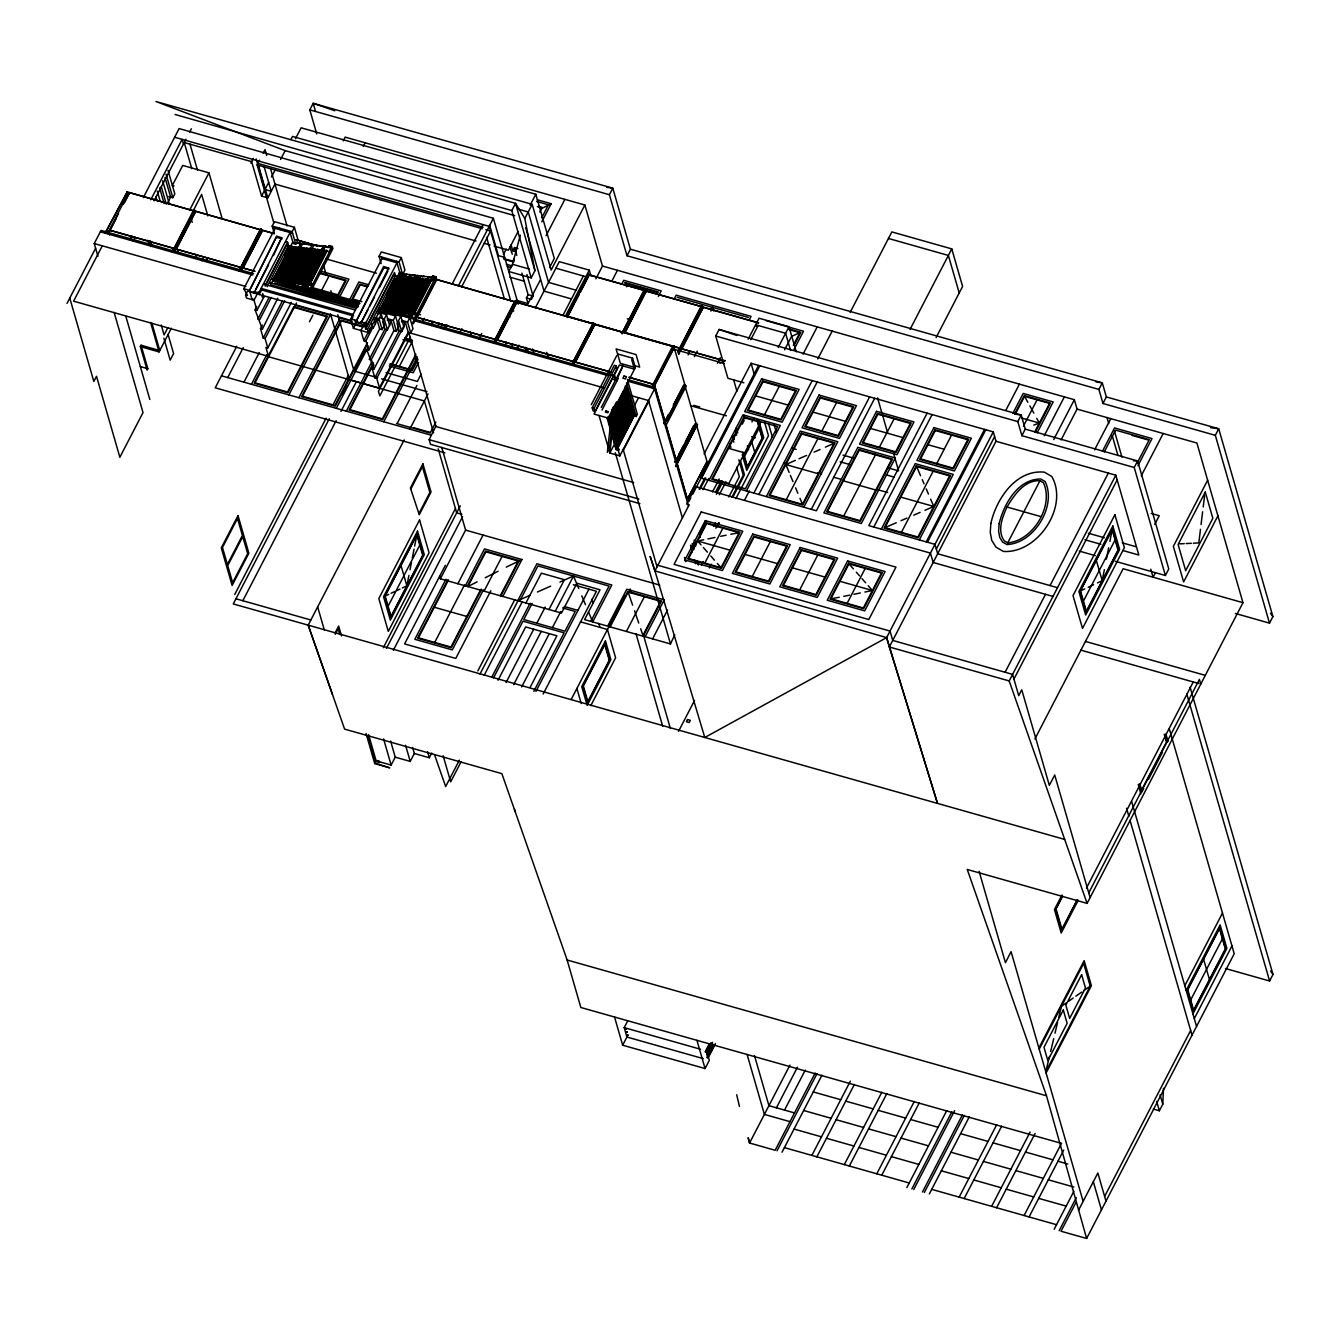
<?xml version="1.0" encoding="UTF-8"?>
<svg xmlns="http://www.w3.org/2000/svg" width="1340" height="1340" viewBox="0 0 1340 1340"><rect width="100%" height="100%" fill="white"/><g stroke="black" fill="none" stroke-linecap="round" stroke-linejoin="round"><path stroke-width="1.5" d="M1153.338 1109.068L1159.385 1110.776L1162.785 1104.227L1163.472 1088.298M614.792 378.366L614.625 379.84L615.764 377.646L614.792 378.366L617.288 379.069L617.12 380.543M607.355 452.334L611.325 417.075M609.197 450.96L613.636 411.564M614.993 407.41L609.851 453.054L619.834 455.885L655.327 387.428L627.355 379.505M1200.473 529.35L1198.798 542.934L1193.303 543.202M1201.059 524.56L1202.633 511.796M1203.22 507.006L1204.593 495.817M402.435 587.925L406.874 585.831L408.901 575.43M410.023 569.751L411.481 562.247M412.284 558.144L414.06 549.132M414.663 546.083L416.841 534.911L422.72 555.263L391.012 616.4L385.149 596.066L416.841 534.911M1097.51 582.9L1102.2 580.689L1104.361 569.684M1106.421 559.132L1108.649 547.792M1109.889 541.427L1112.183 529.769L1118.046 550.104L1086.355 611.258L1080.476 590.906L1112.183 529.769M1049.455 1056.406L1045.77 1071.849L1090.207 986.123L1083.658 963.443L1039.22 1049.153M1050.66 1051.414L1053.709 1038.651M1055.015 1033.157L1057.578 1022.42M1058.784 1017.378L1061.431 1006.29L1066.305 1002.889M406.573 274.097L387.227 310.696L406.053 274.382L407.075 274.315M409.404 274.432L410.258 275.035L408.868 274.717M411.782 274.717L413.172 275.035M414.613 275.035L415.919 275.688L396.757 311.751L415.919 275.688M417.812 277.832L400.074 312.036L398.684 311.734L417.444 275.37M420.274 275.705L421.128 276.308M423.021 276.375L424.043 276.291M429.118 279.139L411.531 313.074L410.141 312.773L428.75 276.693M429.202 276.743L410.141 312.773M429.688 276.961L428.666 277.028M431.581 277.028L432.971 277.347M514.761 215.673L285.135 150.633L155.993 101.522L515.531 203.345L524.828 218.521L534.945 270.647L531.209 277.866L508.731 271.501L512.483 264.281L520.322 235.237M1007.01 507.022C1002.387 517.156 996.96 530.657 1004.263 540.807L1007.747 542.851C1032.872 540.857 1054.228 505.783 1043.458 482.769L1039.957 480.725C1024.48 479.837 1014.028 495.18 1007.01 507.022L1040.711 516.553M97.921 256.258L94.252 243.545L101.053 230.43L253.511 273.611M67 303.443L95.609 248.235M104.922 233.344L127.417 191.654L105.207 233.294M207.868 215.958L201.636 194.384L173.982 248.486L109.294 230.162L128.791 192.34L193.513 210.816L128.824 192.491M108.105 233.629L118.523 213.529M123.263 204.383L129.226 193.379L124.486 202.508M102.292 245.823L73.599 301.165L268.804 356.457M108.389 233.596L115.96 218.973M175.054 114.47L511.78 210.564L531.209 277.866M143.296 197.667L179.125 128.556L493.371 218.286L518.262 304.197M129.762 239.424L131.672 235.756M129.93 240.011L131.839 236.343M150.784 199.777L182.106 139.377L183.463 144.067M133.196 241.033L135.089 237.364M154.05 200.816L185.942 139.276M189.677 132.057L191.386 128.791M172.307 185.556L182.743 165.423L208.956 172.843L222.038 218.185M168.086 201.971L170.632 197.064L164.988 177.5M168.756 196.528L172.827 197.684L174.803 193.864L168.036 170.381M150.717 246.527L151.571 244.885L150.432 240.915M189.694 210.011L208.956 172.843M172.039 251.384L173.915 247.766M172.324 251.887L194.518 209.945L195.138 212.105L174.284 252.322M172.726 251.987L194.518 209.945M173.898 252.205L175.791 248.553M187.165 226.611L193.798 213.814M260.178 229.559L240.697 267.38L176.311 249.156L195.808 211.318L260.228 229.709L195.808 211.318M141.052 345.234L147.836 368.718L147.132 370.091L140.348 346.608L141.052 345.234L159.778 350.544L151.822 322.957M250.865 163.162L253.344 158.371M202.038 260.747L203.898 257.18M167.835 327.714L164.083 334.933L161.219 324.967M140.348 346.608L159.075 351.918L171.336 328.25M206.008 261.367L207.935 257.649M273.879 223.026L257.113 164.937L259.591 160.147M263.159 153.246L265.035 149.645L266.694 155.39M476.035 241.016L274.968 184.083L267.833 197.851L261.585 196.076L268.72 182.307M271.467 177.031L275.119 169.996M280.579 159.443L285.135 150.633M290.914 139.494L292.505 136.445L532.181 204.333L551.159 270.06L584.86 205.02L345.184 137.132L343.258 140.851M316.759 133.966L309.808 109.863L313.192 103.314L612.799 188.169L630.42 249.207L627.019 255.756L1098.9 389.421L1102.971 403.507L1215.313 435.316L1269.499 623.134L1235.396 613.469M295.453 138.724L301.115 127.802L535.799 194.267L554.308 258.436L549.601 267.531M239.056 270.781L261.233 228.855L261.853 230.999L241.016 271.216M239.441 270.898L261.233 228.855M240.614 271.099L247.247 258.302M259.575 234.55L261.467 230.899L260.848 228.738M274.197 233.076L272.171 226.041L274.432 221.669L294.415 227.331L298.016 239.843L295.755 244.215L293.259 243.512L290.093 232.557L258.804 292.924L259.257 294.498L261.602 289.959L261.149 288.385L353.073 314.431M247.548 291.232L245.622 294.951L247.498 295.487L243.813 288.686L275.119 228.303M281.702 237.683L254.148 292.69L249.156 291.283L276.71 236.276L281.702 237.683L273.394 255.572M249.156 291.283L276.71 236.276M256.074 288.971L268.586 264.851M258.268 292.019L254.014 300.194L246.527 298.083L245.622 294.951M295.755 244.215L292.137 231.703L294.415 227.331M265.253 285.353L287.614 242.239L285.738 241.703M265.22 286.157L286.643 244.835L288.502 245.371L267.096 286.693M262.339 325.067L260.496 328.618L262.372 329.154L255.086 309.841L256.778 306.575M236.761 346.306L215.238 387.813L444.863 452.853M284.8 255.169L289.557 246.007M290.043 246.225L273.377 279.273L272.439 279.005M255.086 309.841L256.962 310.378L263.745 297.279L262.657 293.527M292.807 241.937L270.563 284.867L356.256 308.418M293.309 246.594L276.208 279.591L274.817 279.29L291.936 246.275M292.371 246.342L274.817 279.29M292.874 246.543L276.208 279.591M296.14 246.928L279.038 279.926L277.648 279.625L294.767 246.61M277.648 279.625L295.202 246.66M227.716 377.562L243.244 347.613M257.799 319.238L269.022 297.581M277.464 281.601L279.356 277.933M278.586 279.892L295.688 246.878M259.659 319.757L271.233 297.463M299.925 243.327L300.863 243.595L281.869 280.261L280.479 279.943L297.581 246.945M297.078 248.821L280.479 279.943M301.802 247.599L284.7 280.579L283.309 280.278L302.756 243.662M300.863 247.331L283.309 280.278M301.349 247.548L284.7 280.579M304.632 247.917L287.514 280.914L286.14 280.613L303.242 247.599M303.694 247.649L286.14 280.613M304.18 247.867L287.514 280.914M262.372 329.154L277.799 298.167M306.073 247.934L288.954 280.948L306.525 247.984M307.011 248.202L289.892 281.199L307.446 248.252M312.187 244.918L310.796 244.6L312.187 244.918L293.175 281.584L291.785 281.266L308.904 248.269M291.785 281.266L309.339 248.319M379.27 388.131L268.637 356.792L265.923 347.412L267.799 347.931L265.085 338.551L263.209 338.015L282.355 301.098M292.723 281.534L309.841 248.536M363.274 146.429L365.15 142.794M265.085 338.551L284.649 300.813M313.108 248.922L296.006 281.903L294.616 281.601L314.079 244.986M312.17 248.654L294.616 281.601M312.656 248.855L296.006 281.903M243.947 382.168L259.29 352.537M293.845 285.872L295.772 282.171M315.939 249.24L298.837 282.238L297.447 281.936L314.548 248.922M314.046 250.815L297.447 281.936M315.486 249.19L298.837 282.238M318.786 249.575L301.684 282.572L300.294 282.271L317.396 249.257M300.294 282.271L317.848 249.307M301.232 282.539L318.334 249.525M267.799 347.931L291.383 302.438M322.555 245.974L323.493 246.242L304.481 282.908L303.108 282.589L320.21 249.592M320.662 249.642L303.108 282.589M251.434 384.279L266.811 354.631M304.029 282.857L323.493 246.242M359.154 302.103L303.209 286.257L302.505 287.631L358.45 303.477M324.414 250.228L307.312 283.226L305.922 282.924L324.933 246.259L326.324 246.577L324.933 246.259M325.385 246.309L305.922 282.924M296.542 302.957L255.052 382.805L287.514 392L326.575 316.659L294.113 307.463M323.978 250.178L307.312 283.226M327.245 250.563L310.143 283.561L308.753 283.259L325.871 250.245M326.307 250.295L307.714 286.375L274.399 276.928M306.81 288.083L326.324 250.496L307.681 286.207L274.348 276.777M326.809 250.513L310.143 283.561M328.049 247.783L328.903 246.158L331.399 246.862L329.389 251.552L288.401 246.761M309.373 283.142L312.253 283.963L311.584 285.269L273.142 280.78M310.344 288.854L332.303 246.476L328.87 245.505L329.489 247.649M311.918 289.172L332.923 248.62L332.303 246.476M321.667 290.227L329.02 276.023M309.44 321.751L312.84 315.202M337.563 296.844L346.156 280.244L320.377 272.958M288.887 394.898L330.193 315.185L294.716 305.135M339.439 297.346L348.886 279.139L321.282 271.333M298.87 397.729L340.192 318.016L352.018 321.349M349.439 300.177L358.869 281.97L368.718 284.767M351.298 300.729L359.891 284.147L367.813 286.392M381.163 263.611L379.069 256.309L381.331 251.937L401.297 257.598L404.915 270.127L402.653 274.482L398.65 273.36L435.148 277.631L432.653 276.928L433.138 275.973M396.54 261.267L399.705 272.221L368.399 332.605L353.425 328.35L350.712 318.97L382.017 258.587L381.565 257.012M352.738 317.496L351.164 320.528L249.893 291.852L252.154 299.674M367.78 309.976L361.046 322.974L356.038 321.55L383.609 266.543L388.6 267.966L388.935 269.139L383.944 267.732L383.609 266.543M356.038 321.55L383.944 267.732M353.425 328.35L357.278 320.897M361.046 322.974L388.6 267.966M369.689 306.257L374.513 296.978M379.321 287.698L387.98 270.998M365.15 322.287L360.912 330.478L363.844 340.645L365.72 341.181L372.503 328.082M366.641 322.103L364.731 325.804L366.591 326.34L365.686 323.208L396.992 262.824L382.017 258.587M402.653 274.482L399.035 261.97L401.297 257.598M366.591 326.34L394.496 272.506L395.401 275.638L367.495 329.472L368.399 332.605M367.495 329.472L365.619 328.937L393.524 275.102L395.401 275.638M391.883 284.348L393.776 280.697M386.657 295.353L395.166 278.921M379.555 310.193L396.607 277.313M363.844 340.645L370.644 327.546L373.14 328.267L375.401 323.895L373.927 318.803M400.911 275.889L382.955 310.512L381.498 310.177L399.437 275.554M379.438 320.243L376.942 319.523L375.401 323.895M234.718 594.474L326.123 418.147M332.856 405.149L348.249 375.451M381.498 310.177L399.889 275.604M382.503 310.461L400.459 275.839M376.942 319.523L379.656 328.92L382.151 329.623L378.986 318.669L381.247 314.297L377.26 313.175M367.495 342.655L334.95 405.434L302.488 396.238L341.549 320.897L363.19 327.027M385.334 308.25L392.687 294.063L387.277 292.522M402.268 275.873L384.362 310.445L385.753 310.746L404.596 274.365L403.658 274.114M367.378 344.279L335.302 406.154L301.584 396.607L341.214 320.176L363.023 326.357M385.753 308.669L401.782 277.748M329.288 418.733L233.277 603.938L1064.697 839.426M341.8 394.613L346.608 385.317M354.966 369.203L365.317 349.221M403.206 276.141L385.753 310.746M336.323 408.332L368.634 346.022M386.875 310.779L396.322 292.572L388.433 290.345M406.037 276.459L388.165 310.964L406.489 276.509M382.754 321.717L384.932 329.221L387.428 329.925L384.262 318.97L386.523 314.615L378.533 312.337M373.994 364.916L372.151 368.483L374.028 369.003L366.741 349.69L368.601 350.226L379.656 328.92M390.091 310.964L407.93 276.526M408.382 276.576L390.543 310.997L415.099 317.949L415.551 319.506L615.361 376.104M408.868 276.794L391.029 311.232L409.32 276.844M382.151 329.623L384.413 325.252L381.247 314.297M242.825 600.722L336.156 420.676M340.963 411.397L356.356 381.699M412.151 277.179L394.345 311.517L392.955 311.215L410.76 276.861M410.274 278.72L392.955 311.215M411.698 277.112L394.345 311.517M369.438 359.087L384.932 329.221M397.209 311.784L395.819 311.483L413.591 277.179M371.314 359.623L386.791 329.757M387.21 320.059L391.23 321.198L387.428 329.925M414.043 277.229L395.819 311.483M346.306 411.162L372.252 361.097M391.23 321.198L393.943 330.595L396.439 331.298L393.273 320.344L395.534 315.972L377.595 310.897M396.875 313.61L406.305 295.403L420.793 299.507M417.795 275.755L398.684 311.734M417.36 277.765L400.074 312.036M373.559 362.738L349.02 410.057L382.738 419.588L415.752 355.904M398.734 314.163L407.327 297.581L419.219 300.947M373.173 364.832L349.941 409.688L382.386 418.867L415.869 354.296M401.229 310.713L407.661 298.301M420.643 278.151L402.938 312.304L401.548 312.002L419.253 277.832M402 311.6L406.673 302.572M419.705 277.882L401.548 312.002M402.486 312.253L420.191 278.1M380.828 310.612L400.811 316.274L398.55 320.645L401.715 331.6L399.22 330.896L397.042 323.375M374.028 369.003L393.943 330.595M422.536 280.278L405.802 312.555L404.412 312.253L422.083 278.167M422.536 278.217L404.412 312.253M423.021 278.435L405.802 312.555M396.439 331.298L398.7 326.927L395.534 315.972M426.288 278.804L408.666 312.823L407.276 312.522L423.976 280.278M407.276 312.522L425.366 278.536M408.214 312.773L425.852 278.753M401.498 321.734L405.517 322.873L408.231 332.253L379.438 387.796L376.741 378.399L374.865 377.863L399.22 330.896M407.645 317.295L410.459 311.868L420.442 314.699M376.741 378.399L405.517 322.873M411.078 313.041L428.683 279.089M401.715 331.6L403.977 327.228L400.811 316.274M409.588 317.68L411.481 314.029M409.822 317.647L412.988 328.602L410.727 332.973L407.561 322.019L409.822 317.647L379.923 309.172M431.949 279.457L414.395 313.342L413.005 313.024L430.576 279.139M411.263 317.479L432.837 275.889L435.952 276.777L436.572 278.921L413.29 323.878L412.837 322.32L415.099 317.949M413.943 313.292L431.514 279.407M379.153 310.512L415.869 314.8L416.556 313.51L379.656 309.188M397.159 276.392L433.574 280.646L435.634 276.677M414.395 318.367L435.952 276.777M514.527 301.601L495.046 339.422L417.243 317.396L436.723 279.558L514.577 301.751L436.723 279.558M410.208 337.328L379.857 395.87L378.382 391.414L408.851 332.638L435.935 426.539L633.686 482.551M399.387 366.339L411.849 342.32L402.938 339.791M422.385 321.985L424.294 318.3M430.944 324.916L432.87 321.198M452.133 284.047L482.953 224.584M431.48 325.553L433.39 321.868M383.759 421.765L417.393 356.875M417.628 358.785L411.882 369.873L390.476 363.81M417.879 359.673L412.218 370.594L389.756 364.229M418.549 362.554L413.206 372.755L389.27 365.971M437.192 326.692L439.118 322.974M458.381 285.805L493.371 218.286M440.475 327.663L442.401 323.945M461.663 286.793L490.557 231.049L485.867 229.726M443.356 328.87L445.248 325.218M421.145 374.095L417.343 381.448L386.071 372.587M444.947 328.166L446.856 324.498M445.215 329.439L447.125 325.754M397.377 423.122L416.908 385.451M511.78 210.564L515.531 203.345L534.945 270.647M1060.124 1143.003L580.84 1007.496L567.138 960.01L501.88 773.666L344.598 729.111L308.183 625.16L404.194 439.922M409.973 428.8L428.013 393.977M460.005 332.27L461.881 328.635M503.438 254.399L506.219 249.039M530.138 205.188L535.799 194.267M517.96 231.77L508.413 250.195L494.125 246.141M524.828 218.521L532.181 204.333M503.572 258.536L513.521 261.367L513.706 258.536M539.802 212.038L542.231 207.348L538.362 206.26M435.835 422.117L430.173 433.038L396.472 423.49M478.916 338.986L481.78 333.459M541.712 217.834L548.462 204.802L536.569 201.436M639.9 503.656L430.508 444.344L429.152 439.654L436.003 425.936M541.762 221.904L551.192 203.697L537.39 199.794M335.05 633.016L338.668 626.048L341.516 635.931M335.302 634.356L338.149 628.845L339.791 634.524M410.777 489.1L422.401 466.672L429.855 492.483L418.901 513.622M546.05 235.706L564.894 199.358M493.388 342.822L515.582 300.88L516.202 303.041L495.348 343.258M493.79 342.923L515.582 300.88M505.381 323.041L513.907 306.592M646.299 290.947L624.875 332.739L646.299 290.947L701.088 306.475L679.665 348.266L516.871 302.254L497.391 340.092L572.967 361.498M516.067 300.194L528.044 303.594L526.419 297.932L528.111 294.666L521.88 273.092M504.661 345.954L506.554 342.286M528.044 303.594L540.389 279.792M526.888 274.499L533.102 296.073L531.41 299.356L526.419 297.932M510.858 347.814L512.768 344.112M535.364 307.848L559.299 261.652L589.265 270.144L590.89 275.772M516.938 348.852L518.848 345.167M516.989 349.372L518.831 345.821M388.081 606.233L419.788 545.079M627.019 255.756L609.399 194.719L612.799 188.169L606.702 187.332M383.324 647.706L455.449 508.564M386.49 648.292L460.307 505.883M562.817 315.62L583.369 275.99M565.296 316.374L589.265 270.144M393.357 650.235L462.585 516.67M566.669 316.139L588.578 273.896L589.031 275.454L580.32 292.237M567.373 316.458L588.896 274.968L644.021 290.311L588.813 274.666L567.289 316.173L622.597 332.102L644.021 290.311M567.188 317.597L573.922 304.616M574.877 302.756L579.416 294.013M445.349 565.296L404.596 643.92L455.768 658.426L490.842 590.773M615.294 452.719L670.469 643.937L645.11 636.751L664.255 599.834L626.802 589.231L607.656 626.149L584.575 619.616L600.035 589.784L576.937 583.252L561.477 613.067L440.374 578.78L465.6 530.104L441.714 447.292M595.881 278.787L602.481 266.057L584.86 205.02M445.986 579.249L414.847 639.314L452.3 649.917L483.439 589.868M447.945 579.634L417.578 638.208L451.279 647.756L481.646 589.164M448.314 580.287L418.482 637.84L450.944 647.036L480.775 589.483M611.811 281.199L617.455 270.295M457.861 583.721L483.087 535.062M572.281 363.056L593.503 322.957L594.122 325.118L573.285 365.317M571.711 364.999L593.503 322.957M572.9 365.217L576.686 357.897M588.997 334.146L593.737 325L593.118 322.856M594.793 324.33L575.262 362.001L611.174 372.168L575.346 362.168L594.86 324.498L672.596 346.373L653.116 384.195L629.18 377.411M434.713 642.43L464.544 584.877M465.349 585.848L484.494 548.914L521.947 559.534L502.802 596.451M621.844 283.929L623.736 280.295L661.19 290.897L658.359 296.358M367.813 735.627L375.803 763.331L389.706 767.837L374.731 763.599L376.155 760.835L368.617 734.688M467.225 586.367L485.516 551.092L519.216 560.639L500.925 595.915M376.155 760.835L391.146 765.09L395.25 757.167L390.61 741.087M484.075 591.141L502.081 556.402M621.861 333.627L644.691 289.608L645.729 291.953L644.691 289.608M622.246 333.744L645.076 289.708M591.308 404.68L616.769 355.569M592.213 407.812L614.273 365.25L616.149 365.77L617.053 368.902L594.994 411.481L593.118 410.945L592.213 407.812L594.089 408.348L594.994 411.481M395.25 757.167L410.224 761.405L414.328 753.499L412.586 747.469M594.089 408.348L616.149 365.77M500.306 595.747L518.312 561.008L485.851 551.812L467.844 586.552L477.174 581.828M601.292 407.511L623.368 364.949L616.919 379.203M602.029 410.057L618.259 378.366L612.648 376.909M617.623 353.928L632.597 358.165L631.76 359.807L634.457 369.203L619.482 364.949L594.022 414.077L608.996 418.315L619.834 455.885M414.328 753.499L429.303 757.736L431.731 753.063M611.71 410.308L613.586 406.673M609.047 416.355L616.584 401.799M477.827 670.938L514.861 599.482M626.936 386.741L625.813 385.887L626.936 386.741L609.951 419.504L609.013 419.236L635.311 367.562L632.597 358.165M609.013 419.236L610.906 415.601M618.444 401.045L623.167 391.933M609.951 419.504L626.752 386.138M609.75 421.765L626.718 389.019L627.656 389.27L610.856 422.619L609.75 421.765L610.856 422.619M609.918 422.351L626.718 389.019M674.238 298.87L676.164 295.152L751.07 316.357L749.144 320.076M479.988 674.07L518.111 600.538M610.672 422.033L627.656 389.27M610.638 424.897L627.622 392.134L628.561 392.402L611.744 425.752L610.638 424.897L611.744 425.752M519.652 601.225L537.943 565.932L609.097 586.099L590.806 621.375M610.822 425.484L627.622 392.134M611.576 425.165L628.561 392.402M611.543 428.029L628.527 395.267L629.465 395.534L612.648 428.884L611.543 428.029L612.648 428.884M611.71 428.616L628.527 395.267M484.192 675.226L522.231 601.827M612.481 428.298L629.465 395.534M612.447 431.162L629.431 398.399L630.37 398.667L613.553 432.016L612.447 431.162L613.553 432.016M612.615 431.748L629.431 398.399M613.385 431.43L630.37 398.667M525.9 603L541.36 573.168L564.442 579.701L548.981 609.533M613.351 434.294L630.336 401.531L631.274 401.799L614.457 435.148L613.351 434.294L614.457 435.148M613.519 434.88L630.336 401.531M614.289 434.562L631.274 401.799M614.256 437.426L631.24 404.663L632.179 404.931L615.361 438.281L614.256 437.426L615.361 438.281M614.423 438.012L631.24 404.663M615.194 437.678L632.179 404.931M491.931 676.884L530.138 603.168M615.16 440.558L632.145 407.796L633.083 408.064L616.266 441.396L615.16 440.558L616.266 441.396M615.328 441.145L632.145 407.796M633.083 408.064L609.851 453.054L599.014 415.484M634.725 405.082L638.544 397.695M493.572 677.839L522.952 621.174L564.14 632.849L533.822 691.34M532.164 603.402L523.789 619.532L564.994 631.207L575.212 611.476L562.616 607.908M616.065 443.674L633.049 410.928L633.988 411.179L617.17 444.528L616.065 443.674L617.17 444.528M616.232 444.26L633.049 410.928M617.003 443.942L633.988 411.179M616.969 446.806L633.954 414.06L634.892 414.311L618.075 447.661L616.969 446.806L618.075 447.661M617.137 447.393L633.954 414.06M609.549 415.651L618.678 450.341L616.182 449.637L607.623 416.908M617.908 447.074L634.892 414.311M498.044 680.251L525.682 626.952L556.887 635.797L530.205 687.253M625.177 386.138L633.736 415.785L636.232 416.489L637.354 414.311L627.656 380.711M651.994 387.428L674.322 346.139L652.831 388.449M459.352 760.182L445.667 786.563L434.478 754.571M653.25 385.887L674.623 346.407M652.53 388.181L674.322 346.139M461.211 761.505L450.675 781.84L443.138 755.726M623.385 450.24L648.761 401.313M506.068 682.529L533.705 629.231M536.821 623.234L545.196 607.087M758.574 322.756L703.349 307.111L678.626 353.877L677.973 351.633L701.741 305.755L702.78 308.116L701.741 305.755M679.011 353.978L678.358 351.733L702.143 305.872M678.626 353.877L681.474 348.366M723.349 360.628L681.926 348.903L703.349 307.111M513.656 684.673L541.276 631.375M555.229 611.308L573.52 576.016L578.729 588.511M688.124 354.916L690.016 351.264M710.87 311.048L712.763 307.396L713.751 311.014M521.662 686.934L549.283 633.653M552.398 627.639L560.756 611.492M694.405 356.641L697.236 351.147M663.87 423.457L668.61 414.311M673.35 405.166L683.769 385.066L686.331 385.803L665.561 426.254M663.937 423.691L668.677 414.562M673.417 405.417L683.836 385.317M684.874 384.815L665.36 422.502L654.674 385.468L674.204 347.797L684.874 384.815L665.109 422.418L654.423 385.401M667.387 420.308L684.137 388.014M667.638 420.375L684.371 388.081M743.884 382.805L727.905 378.282L715.711 336.022L719.111 329.472L1021.214 415.048L1025.268 429.118L1021.884 435.684L1134.226 467.493L1165.398 575.496L1115.316 561.309M535.916 691.457L588.947 589.148M543.152 694.036L596.434 591.275L573.302 584.726M717.436 363.274L720.317 357.713M674.975 461.948L676.868 458.297M678.76 454.645L683.5 445.5M685.393 441.848L693.919 425.4M675.042 462.2L694.003 425.634M685.058 386.222L695.996 423.323L676.466 460.994L665.779 423.959M677.571 460.592L689.665 437.276M691.524 433.691L695.242 426.505M677.822 460.659L689.899 437.343M691.758 433.758L695.477 426.572M675.662 466.337L697.453 424.294L675.729 466.571M748.156 339.204L759.043 318.233L788.992 326.709L796.228 351.75M750.785 339.673L758.139 325.486M571.192 699.447L625.01 595.63M610.152 626.852L628.159 592.113L660.62 601.308L642.614 636.048M704.12 453.892L751.087 363.291L993.275 431.882L995.989 441.279L889.341 646.986L937.498 803.397L886.645 637.606L993.275 431.882M696.415 424.78L707.051 461.647L687.52 499.318L676.884 462.451M758.574 365.418L700.284 477.894L816.378 510.774L874.685 398.298M688.911 501.512L690.837 497.81M692.746 494.125L708.09 464.511M712.897 455.265L721.523 438.616M723.449 434.914L728.24 425.651M730.149 421.949L741.656 399.755M743.583 396.054L748.373 386.808M750.299 383.106L752.209 379.404M701.524 478.246L759.83 365.77M1075.869 1202.633L1061.029 1231.242L1086.623 1238.478L1046.506 1095.785L967.246 869.459L1087.092 903.395L1009.188 680.938L889.341 646.986L886.645 637.606L704.79 737.486L654.942 570.89L689.196 504.795L686.7 504.091L695.745 486.621L930.446 553.102L933.159 562.482L1052.989 596.434M699.128 489.117L704.907 477.961M626.383 631.458L644.389 596.719M700.1 489.083L705.778 478.112M590.773 705.711L615.613 657.806L607.439 629.499L580.421 621.827M702.981 489.619L708.693 478.581M709.028 480.356L742.98 414.847L780.349 425.433L746.397 490.943M778.239 347.462L788.992 326.709M742.31 424.093L744.152 420.542M784.637 349.757L791.706 336.106M712.528 491.881L719.212 479.017M715.677 491.931L721.356 480.959M751.941 421.949L753.851 418.264M716.498 492.149L722.294 480.993M793.347 345.284L799.863 332.689L789.042 329.623M716.347 494.276L722.98 481.479M643.233 636.232L661.524 600.94L627.823 591.392L609.533 626.684L643.233 636.232L640.688 628.778M794.134 345.134L800.767 332.32L788.875 328.953M794.067 349.405L803.497 331.215L766.044 320.612M705.946 520.439L699.262 533.32L700.368 537.122M719.279 494.694L725.962 481.831M764.537 414.697L779.26 386.305M744.487 456.438L759.194 428.046M652.597 638.879L667.555 610.052M713.583 526.385L715.493 522.717M728.843 496.972L739.328 476.739L736.581 467.241M803.062 354.128L817.199 326.876M715.811 528.194L718.659 522.717M731.925 497.123L743.281 475.197L738.859 459.821M717.503 526.771L719.429 523.052M732.913 497.023L744.471 474.729L740.518 461.027M701.339 565.262L703.249 561.561M735.861 498.647L768.473 435.734L764.554 422.15M704.807 563.068L722.913 528.128M670.469 643.937L674.757 634.825M709.413 567.942L711.322 564.274M744.621 500.021L749.378 490.842M817.752 358.936L832.173 331.114M753.884 493.07L812.191 380.594M850.163 312.371L891.854 231.921L951.769 248.888L962.606 286.442L936.107 337.579M758.875 494.477L817.182 382.017M721.037 567.674L739.144 532.734L706.683 523.538L688.576 558.479L721.037 567.674L717.386 563.52M766.363 496.604L800.332 431.095L837.785 441.697L803.816 507.207M786.228 499.719L817.919 438.582M821.889 430.927L836.596 402.536M752.243 576.502L770.349 541.561M678.543 731.322L694.556 700.435M802.459 504.326L834.15 443.171L801.688 433.976L769.997 495.13L802.459 504.326L799.98 498.312M811.303 509.334L869.61 396.858M910.078 329.339L951.769 248.888M799.679 589.952L817.785 554.995M843.731 516.017L875.707 454.31M879.392 447.225L894.098 418.834M830.884 598.779L848.99 563.839L881.452 573.034L863.345 607.975L830.884 598.779L839.242 597.271M927.113 413.156L868.806 525.615L934.968 544.358L937.682 553.755L1057.528 587.691M873.797 527.039L932.104 414.562M881.284 529.149L915.253 463.64L953.243 474.394L919.29 539.919M706.599 1050.979L709.312 1060.359L705.075 1068.55L622.681 1045.217L626.919 1037.026L624.206 1027.629L627.606 1021.08M884.919 527.675L916.61 466.538L949.625 475.884L917.917 537.022L884.919 527.675L896.259 522.751M847.115 603.385L865.221 568.428M936.811 463.489L951.534 435.098M901.418 532.349L933.126 471.211M926.242 541.879L984.531 429.42M927.481 542.231L985.788 429.772M1005.988 410.074L1019.422 384.144M936.325 549.048L994.632 436.589M1012.822 413.457L1023.207 393.441L1053.173 401.933L1037.126 432.87M1014.715 413.976L1024.229 395.602L1050.443 403.038L1035.217 432.418M1015.301 414.194L1024.564 396.339L1049.538 403.407L1034.715 431.999M1021.884 435.684L1017.814 421.597L1021.214 415.048L1015 414.11M1023.475 426.053L1037.06 399.873M708.927 1044.463L705.125 1051.816L706.063 1052.068L710.853 1042.788M709.731 1044.078L706.063 1052.068M706.8 1052.536L711.523 1043.425M706.967 1053.139L712.579 1042.319M712.461 1043.693L706.967 1055.2L712.579 1044.379M706.766 1057.478L713.5 1044.48M707.889 1056.238L713.6 1045.217M708.659 1055.887L714.438 1044.748M707.872 1058.332L715.476 1043.642M1044.212 435.768L1064.362 396.875M1053.675 439.604L1074.362 399.705L602.481 266.057M1007.747 542.851L1039.957 480.725M1061.096 439.922L1077.059 409.102L1074.362 399.705M1098.9 389.421L1102.301 382.855L630.42 249.207M1102.971 403.507L1106.354 396.942L1102.301 382.855L1096.087 382M1094.579 449.871L1110.776 418.649M1102.368 451.429L1114.545 427.929L1151.998 438.548L1137.945 465.65M1104.244 451.949L1115.567 430.106L1149.284 439.654L1137.007 463.305M789.964 1065.099L749.562 1143.02L775.156 1150.273L815.222 1072.988M776.413 1107.795L797.451 1067.209M1005.1 672.261L1045.501 594.307M1050.041 585.58L1108.331 473.104M784.537 1110.09L805.24 1070.141M1009.188 680.938L1115.818 475.214L995.989 441.279M1013.945 679.079L1117.175 479.921M777.033 1150.792L817.031 1073.641M1134.226 467.493L1137.626 460.943L1025.268 429.118M782.024 1152.216L821.939 1075.233M1141.295 475.75L1163.204 433.49M1083.424 601.091L1115.115 539.936M811.873 1155.398L850.364 1081.146M816.864 1156.822L854.384 1084.428M1034.916 738.926L1123.138 568.73L1242.967 602.682L1087.092 903.395M1154.712 524.459L1159.234 515.732L1151.278 513.471M1215.313 435.316L1218.713 428.767L1106.354 396.942M844.334 1164.594L881.854 1092.2M1155.348 572.85L1153.087 577.222L1150.792 569.232M849.326 1166.018L886.846 1093.608M1207.641 480.206L1173.354 546.351L1183.622 581.945L1217.909 515.816M1165.398 575.496L1168.782 568.931L1137.626 460.943L1133.473 460.809M876.779 1173.79L914.316 1101.396M881.77 1175.197L919.307 1102.803M906.862 1187.575L946.76 1110.592M1062 894.986L1054.446 909.542L1061.213 933.025L1078.198 900.262M1062.101 896.611L1055.635 909.073L1061.732 930.211L1077.444 899.91M1062.653 896.142L1056.021 908.922L1061.9 929.273L1077.042 900.061M911.853 1188.982L951.852 1111.832M913.729 1189.518L954.599 1110.676M922.473 1191.997L962.388 1114.98M924.332 1192.516L964.331 1115.366M1086.455 888.051L1193.27 681.976M929.34 1193.94L969.239 1116.957M1088.75 892.892L1199.417 679.397L1200.774 684.104M1141.848 792.091L1143.724 788.473M1148.397 779.444L1162.45 752.326M959.172 1197.123L996.709 1124.729M1038.885 1047.98L1084.16 960.629L1091.397 985.671L1046.104 1073.022M964.163 1198.546L1001.7 1126.136M1269.499 623.134L1272.9 616.584L1218.713 428.767L1210.573 427.644M991.634 1206.318L1030.125 1132.066M996.625 1207.725L1035.117 1133.473M1024.095 1215.514L1061.615 1143.12M1029.087 1216.921L1063.726 1150.105M1054.161 1229.299L1073.859 1191.293M1184.811 985.738L1222.482 913.043M1059.169 1230.706L1076.305 1197.642M1186.168 990.427L1220.12 924.901L1226.904 948.385L1192.935 1013.911M1078.499 1210.305L1097.862 1172.969L1105.986 1201.143M1190.674 999.975L1222.381 938.837M1194.292 1018.601L1231.963 945.906M1104.629 1196.436L1190.657 1030.46M1086.623 1238.478L1234.224 953.745L1169.334 728.86M1225.497 968.519L1269.6 980.997L1273 974.448L1190.104 687.202M516.151 251.753L512.818 250.815L514.527 247.599L517.86 248.536M513.521 261.367L514.208 260.077M1068.516 1001.332L1073.223 998.032M1075.852 996.19L1081.749 992.052M1084.244 990.31L1090.207 986.123M709.413 309.255L712.763 307.396M719.831 363.241L724.873 360.443M551.192 203.697L540.64 209.04L541.327 207.717L537.34 206.595M485.197 577.758L498.095 571.242M506.235 567.121L521.947 559.534M385.149 596.066L388.751 594.357M391.062 593.268L394.831 591.51M396.808 590.572L400.007 589.064M1080.476 590.906L1084.747 588.913M1088.18 587.288L1093.608 584.726M791.89 336.24L799.863 332.689M529.853 595.345L517.776 600.688L536.921 563.771L611.827 584.994L592.682 621.911L588.528 611.961M537.407 592.012L550.673 586.133M559.936 582.029L573.52 576.016M789.143 472.417L785.843 464.561L795.391 460.34M798.975 458.766L806.58 455.432M814.083 452.116L820.097 449.486M825.406 447.141L833.631 443.523M901.016 520.691L906.929 518.111M913.779 515.146L920.111 512.382M924.885 510.306L933.779 506.453L930.647 499.2M1033.81 425.082L1039.354 423.055L1036.741 418.348M701.071 544.928L697.621 541.008L703.751 539.752M707.889 538.914L715.024 537.457M720.702 536.302L726.146 535.196M843.764 596.35L849.56 595.161M853.898 594.273L860.38 592.95M864.903 592.029L872.407 590.505L868.186 585.697M730.786 534.241L739.144 532.734M1179.686 543.872L1184.225 543.655M1186.168 543.554L1191.344 543.303M281.869 280.261L300.863 243.595M413.005 313.024L414.395 313.342M296.324 242.758L331.215 247.213L294.783 242.992M305.587 243.997L306.073 244.198M308.418 244.316L308.904 244.533M316.893 245.321L317.396 245.522M319.741 245.655L320.243 245.857M328.216 246.627L328.702 246.845M303.259 243.88L302.321 243.612M288.083 246.309L292.137 246.778M298.234 247.498L304.314 248.202M308.384 248.687L314.465 249.391M318.535 249.86L326.659 250.815M396.69 275.923L410.861 277.581M414.897 278.05L422.988 279.005M273.343 279.005L309.758 283.259M271.802 279.239L312.253 283.963M274.7 280.546L307.061 284.315M379.203 308.719L414.06 312.79L413.373 314.096L415.869 314.8M378.986 310.076L399.22 312.438M403.273 312.923L411.363 313.861M888.453 238.47L948.385 255.438L959.222 293.008M309.808 109.863L609.399 194.719M518.144 209.124L528.228 211.971L548.546 282.405L576.016 290.177M174.619 137.25L489.201 226.359L510.791 301.165M483.087 227.197L257.9 163.413L267.833 197.851M257.113 164.937L482.3 228.704M1077.059 409.102L1196.905 443.038L1242.967 602.682M624.758 282.472L658.459 292.019M677.186 297.312L748.34 317.463M484.075 243.294L490.105 245.002M657.555 292.388L625.093 283.192L626.601 286.777M646.382 291.249L701.088 306.475M703.45 307.413L758.658 323.057M555.899 268.201L585.865 276.693L586.317 278.251M504.661 257.414L498.43 255.639L489.603 225.036M1132.132 435.416L1148.363 440.022M504.192 259.34L513.856 262.087M512.483 264.281L529.333 269.055M506.286 264.248L512.232 265.923M507.374 266.425L511.31 267.548M1021.516 418.013L1039.354 423.055M509.904 277.162L523.789 281.099M715.711 336.022L1017.814 421.597M173.095 185.674L174.033 185.942M571.476 298.921L544.023 291.132L525.699 227.683M627.271 318.87L630.889 319.892M528.111 294.666L533.102 296.073M272.171 226.041L292.137 231.703M379.069 256.309L399.035 261.97M272.623 227.599L292.589 233.26M431.949 277.413L432.887 277.682M624.775 332.454L679.581 347.965M725.242 360.896L681.926 348.903M274.281 233.545L262.523 230.229L242.992 267.899L254.801 271.384M317.396 245.773L295.839 239.659L317.446 245.923M274.332 233.713L262.573 230.379L243.042 268.05L254.751 271.233M516.922 302.421L592.464 323.677M423.457 276.425L424.395 276.693M195.138 212.105L194.116 209.844M516.202 303.041L515.18 300.78M417.36 275.705L418.733 276.023M431.078 279.943L433.574 280.646M674.338 349.338L724.253 363.475M277.062 237.448L282.053 238.872M399.705 272.221L402.201 272.925M326.223 258.955L376.423 273.176M396.489 278.854L426.606 287.38M755.659 395.903L788.121 405.082M813.012 412.134L845.473 421.329M870.514 428.432L902.976 437.611M927.933 444.696L944.164 449.285M387.645 292.003L393.591 293.695M320.009 273.477L345.251 280.613L337.898 294.817L310.847 287.162M367.445 286.911L360.226 284.867L352.872 299.055L361.884 301.617M633.686 365.401L639.683 367.11L636.065 354.581L616.082 348.919L620.336 363.324L635.311 367.562M393.575 298.87L416.439 305.353M615.177 368.383L617.053 368.902M410.593 312.806L411.531 313.074M300.746 282.305L301.684 282.572M407.728 312.555L408.666 312.823M292.237 281.316L293.175 281.584M109.26 230.011L173.932 248.335M494.996 339.271L417.243 317.396M497.341 339.941L572.934 361.348M629.13 377.26L653.116 384.195M379.136 307.764L385.133 309.456M278.1 279.658L279.038 279.926M387.227 310.696L388.617 311.014M294.197 284.901L359.991 303.527M275.588 279.876L301.668 287.262M381.95 310.227L382.955 310.512M392.419 313.091L414.395 319.305L414.847 320.88L608.662 375.769M288.921 284.583L358.852 304.398M100.349 231.803L252.808 274.985M272.874 280.663L292.924 286.341M628.644 381.431L654.607 388.784L688.492 506.168M279.909 283.226L357.663 305.252M274.633 282.924L358.55 306.692M612.33 379.153L617.321 380.577L616.584 378.031M269.608 282.69L357.328 307.53M401.581 320.31L407.561 322.019M387.327 318.652L393.273 320.344M693.735 405.317L699.664 406.991M263.411 284.03L355.334 310.059M380.259 317.848L384.262 318.97M690.469 405.651L726.431 415.819M375.016 317.547L378.986 318.669M626.885 389.605L627.823 389.856M627.79 392.721L628.728 392.989M261.602 289.959L353.526 315.989M843.028 455.114L852.96 457.928M888.688 468.045L898.604 470.859L893.495 453.104M94.252 243.545L245.89 286.492M408.13 332.437L604.591 388.081M622.564 393.173L648.527 400.526L682.395 517.91M628.694 395.853L629.632 396.121M243.813 288.686L248.821 290.11M253.813 291.517L258.804 292.924M350.712 318.97L355.703 320.377M360.695 321.801L365.686 323.208M629.599 398.985L630.537 399.253M355.954 322.471L363.844 324.699M261.87 296.743L263.745 297.279M404.512 338.099L412.435 340.343M630.504 402.117L631.442 402.385M751.656 436.74L755.392 437.812M792.141 448.213L796.144 449.352M840.18 461.814L850.18 464.662M886.209 474.863L894.216 477.124M405.216 338.936L412.435 340.98M1088.314 533.219L1104.294 537.742M1122.284 542.834L1136.253 546.787M631.408 405.25L632.346 405.517M695.996 423.323L676.214 460.927L665.528 423.892M697.52 424.546L694.941 423.809M251.92 298.887L253.796 299.423L256.962 310.378M632.312 408.382L633.25 408.65M633.217 411.514L634.155 411.782M1084.931 539.769L1100.91 544.291M1122.87 550.506L1138.849 555.045L1115.818 475.214M634.121 414.646L635.059 414.897M364.028 340.31L365.904 340.846L368.601 350.226M783.615 463.037L787.602 464.176M817.635 472.685L821.638 473.807M833.648 477.224L841.654 479.486M877.683 489.686L887.683 492.517M728.491 448.314L744.688 452.903M785.843 464.561L818.305 473.74M843.346 480.842L875.807 490.038M900.765 497.106L933.779 506.453M1079.253 551.092L1095.283 555.631M608.846 418.633L609.784 418.901M369.271 359.422L371.147 359.958M707.051 461.647L687.269 499.251L676.633 462.384M377.679 377.713L354.028 371.012L337.797 314.783M381.615 378.835L426.958 391.682M616.752 448.548L619.247 449.252M349.489 379.756L424.395 400.978L433.591 432.854M413.608 427.711L429.822 432.301M221.469 375.803L431.195 435.199M429.152 439.654L638.879 499.05M140.348 366.591L147.836 368.718M1085.45 641.424L1205.297 675.36M697.621 541.008L730.082 550.204M745.073 554.442L777.518 563.638M792.51 567.875L824.954 577.071M839.946 581.309L872.407 590.505M1080.928 650.151L1198.898 683.568M657.84 565.279L890.028 631.056L892.742 640.436L1012.588 674.389L1018.718 695.661L1021.767 689.798L1049.337 785.357L1054.714 774.989L1090.107 897.599M461.831 514.326L456.689 512.868L438.197 448.8M465.6 530.104L659.766 585.094M564.257 606.501L577.942 610.37M434.328 607.255L466.789 616.45M235.957 598.779L310.863 620.001M377.16 760.551L379.354 761.17M377.562 761.907L379.739 762.527M567.138 960.01L1046.506 1095.785M624.206 1027.629L700.569 1049.27M626.919 1037.026L703.282 1058.65M813.28 1091.932L840.733 1099.721M845.724 1101.128L873.194 1108.9M878.186 1110.324L905.656 1118.096M910.647 1119.52L938.1 1127.292M960.579 1133.657L988.049 1141.429M993.041 1142.852L1020.494 1150.625M1025.485 1152.048L1052.955 1159.82M1057.947 1161.227L1067.762 1164.008M803.648 1110.492L831.118 1118.28M836.11 1119.687L863.563 1127.476M868.571 1128.883L896.025 1136.655M901.016 1138.079L928.486 1145.851M950.948 1152.216L978.418 1160.005M983.409 1161.411L1010.879 1169.184M1015.871 1170.607L1043.341 1178.379M1048.332 1179.803L1073.826 1187.022M794.519 1112.92L768.926 1105.668L754.47 1055.585M789.997 1121.664L764.403 1114.411L747.1 1054.463M794.034 1129.067L821.487 1136.839M826.479 1138.263L853.948 1146.035M858.94 1147.442L886.41 1155.231M891.401 1156.638L918.855 1164.427M941.333 1170.792L968.803 1178.563M973.795 1179.971L1001.248 1187.759M1006.24 1189.166L1033.709 1196.955M1038.701 1198.362L1066.171 1206.134M784.403 1147.626L909.24 1182.986M931.719 1189.351L1056.54 1224.71M654.942 570.89L650.218 556.603L654.942 570.89L886.645 637.606M719.111 329.472L736.866 335.469M334.782 110.768L313.192 103.314L315.52 111.354M127.133 191.687L129.226 193.379M848.99 563.839L853.413 568.864M856.294 572.163L859.56 575.865M862.005 578.645L865.64 582.799M703.399 547.574L707.403 552.147M710.786 556L714.421 560.154M1270.471 613.184L1272.9 616.584M1270.571 971.081L1273 974.448M1024.564 396.339L1027.864 402.285M1029.857 405.903L1033.844 413.105M916.61 466.538L920.597 475.8M922.272 479.67L924.047 483.824M926.225 488.882L928.452 494.058M790.365 475.382L792.995 481.63M795.575 487.827L797.87 493.288M581.811 595.865L585.496 604.708M308.183 625.16L332.504 694.572M628.159 592.113L632.631 605.178M634.557 610.806L638.745 623.05M440.458 578.612L439.654 576.25L440.374 578.78M509.887 246.996L512.282 254.215M1114.478 431.179L1121.965 457.124M1107.024 417.594L1108.75 423.574M1112.217 435.55L1117.962 455.5M1186.721 693.752L1269.6 980.997M1165.917 733.968L1168.078 741.489M1164.778 734.655L1166.889 741.958M1164.242 734.287L1166.487 742.109L1141.596 790.148L1139.888 784.285M1096.321 560.338L1102.2 580.689M1203.588 959.239L1209.467 979.574M1139.318 783.783L1141.412 791.086M1138.196 784.52L1140.909 793.9M1131.664 801.538L1196.553 1026.423M1126.555 808.288L1128.866 816.294M1130.022 820.298L1192.014 1035.167M1160.072 1094.847L1162.785 1104.227M1156.671 1101.396L1159.385 1110.776M877.549 397.896L887.8 433.39M1093.323 1181.696L1101.463 1209.869M1083.139 1201.36L1011.08 951.635L1005.452 962.69L979.104 871.335M790.567 350.477L785.608 333.258L755.643 324.783L756.095 326.34M774.152 424.897L776.396 432.669M751.087 363.291L754.47 375.033M768.524 423.691L772.443 437.276M758.641 419.99L763.716 437.594L746.732 470.357L742.226 454.712M757.552 420.777L762.527 438.063L747.251 467.543L742.812 452.183M756.748 419.571L762.142 438.214L747.419 466.605L743.499 453.037M744.085 415.366L745.073 418.767M751.841 442.233L754.772 452.418M733.549 379.505L736.899 391.163M747.419 445.902L748.49 449.654M736.246 427.879L737.704 432.954M735.442 431.229L736.581 435.148M733.181 435.601L734.32 439.52M732.076 436.354L733.75 442.116M729.814 443.758L730.903 447.56M694.17 540.07L695.829 545.832M693.551 542.516L694.673 546.435M692.127 543.705L693.819 549.534M697.169 561.192L698.291 565.078M690.586 545.246L692.311 551.226M691.038 547.842L692.194 551.829M694.489 559.819L695.644 563.805M684.639 557.423L685.779 561.376M684.489 557.708L685.628 561.644M626.534 382.888L636.232 416.489M623.167 449.469L657.035 566.837M608.98 416.74L618.678 450.341M607.054 418.013L616.182 449.637M630.101 588.896L631.257 592.883M643.334 634.741L670.369 728.441M636.031 633.837L662.714 726.347M546.703 352.353L548.395 358.216M514.527 247.599L516.788 255.438M511.109 244.918L512.818 250.815M532.516 348.986L533.638 352.872M527.139 348.668L528.261 352.588M525.447 347.395L526.553 351.231M525.447 348.903L526.419 352.286M512.517 307.178L513.672 311.182M591.844 599.215L593 603.235M598.812 623.351L599.968 627.371M486.621 237.297L504.544 299.389M508.58 313.426L509.736 317.429M696.934 1040.376L705.075 1068.55M576.887 688.475L581.242 703.567M470.055 331.533L471.211 335.536M432.837 275.889L433.456 278.033M614.541 1017.043L622.681 1045.217M389.119 289.39L391.699 298.334M386.523 314.615L389.689 325.57M514.409 808.992L515.13 811.471M371.666 323.175L373.14 328.267M364.731 325.804L365.619 328.937M372.151 368.483L374.865 377.863M354.648 319.908L355.77 323.811M323.895 266.593L326.206 274.616M330.846 290.696L332.002 294.7M330.478 313.828L349.07 378.316M400.995 565.48L406.874 585.831M270.546 168.773L287.045 225.907M303.209 286.257L303.661 287.832M284.649 229.576L285.102 231.133M287.614 242.239L288.502 245.371M264.047 166.428L271.233 191.302L264.985 189.526L256.158 158.924M279.658 228.152L280.11 229.726M427.577 751.707L429.303 757.736M261.585 196.076L251.652 161.654L184.233 142.559L191.754 168.606M405.584 745.325L410.224 761.405M383.592 738.943L391.146 765.09M260.496 328.618L263.209 338.015M240.697 267.38L176.311 249.156M366.021 733.432L374.731 763.599M189.945 144.017L197.466 170.063M317.647 606.886L324.297 629.9M191.084 218.403L192.223 222.323M195.875 254.349L196.997 258.268M166.043 174.2L172.827 197.684M162.642 180.749L169.426 204.233M161.236 186.528L166.311 204.132M159.611 187.868L164.133 203.529M176.93 248.134L178.086 252.121M157.266 191.134L160.096 200.916M155.859 196.913L156.981 200.816M149.008 240.58L150.147 244.533M147.785 240.296L148.908 244.215M168.187 334.816L173.597 353.592L170.197 360.159L163.865 338.199M150.549 322.354L159.075 351.918M108.507 230.781L109.662 234.751M108.272 230.698L109.411 234.667M125.893 316.508L149.829 399.471M114.118 312.371L143.028 412.569L119.863 457.275L96.513 376.322L93.834 381.481L69.764 298.1M736.698 1094.763L739.446 1106.371M990.88 523.37L990.243 532.315L991.751 540.355L995.922 547.089L1003.325 551.41C1037.545 553.923 1069.085 506.537 1051.783 476.487L1044.396 472.166C1016.105 469.268 996.374 498.781 990.88 523.37M999.154 523.572L998.601 531.193L999.791 537.507L1002.605 542.063L1006.876 544.543C1033.844 543.554 1057.159 505.883 1045.1 481.512L1040.845 479.033C1018.065 478.782 1003.895 503.941 999.154 523.572M293.778 306.743L254.148 383.173L287.866 392.721L327.479 316.29L293.778 306.743M238.017 515.615L221.284 547.909L232.122 585.48L248.872 553.186L238.017 515.615M237.515 518.429L222.474 547.457L227.381 564.475L242.423 535.447L237.515 518.429M242.758 536.62L227.716 565.648L232.641 582.666L247.682 553.638L242.758 536.62M422.921 463.858L410.409 487.978L419.269 514.728L431.044 492.031L422.921 463.858M419.571 519.92L378.818 598.544L388.298 631.408L429.051 552.784L419.571 519.92M417.527 531.159L383.558 596.685L390.342 620.152L424.294 554.643L417.527 531.159M417.008 533.973L384.748 596.216L390.845 617.338L423.105 555.095L417.008 533.973M605.914 410.978L605.345 412.084L607.841 412.787L608.41 411.698L605.914 410.978M624.021 376.038L622.899 378.232L625.395 378.935L626.517 376.741L624.021 376.038M605.446 640.889L581.744 686.616L587.155 705.393L610.856 659.665L605.446 640.889M604.926 643.702L582.917 686.147L587.674 702.579L609.667 660.134L604.926 643.702M604.759 644.624L583.319 685.996L587.841 701.641L609.281 660.285L604.759 644.624M761.656 378.818L744.672 411.564L782.125 422.184L799.109 389.421L761.656 378.818M744.002 417.008L711.741 479.251L745.375 488.782L777.635 426.539L744.002 417.008M762.678 380.979L747.402 410.459L781.103 420.006L796.395 390.526L762.678 380.979M744.353 417.728L712.645 478.882L728.843 483.472L760.534 422.318L744.353 417.728M763.03 381.699L748.306 410.09L780.768 419.286L795.474 390.895L763.03 381.699M701.222 511.964L674.054 564.375L868.806 619.532L895.974 567.121L701.222 511.964M705.326 520.64L684.941 559.952L722.394 570.555L742.779 531.243L705.326 520.64M706.347 522.818L687.671 558.847L721.372 568.394L740.048 532.349L706.347 522.818M819.008 395.049L802.024 427.812L839.476 438.415L856.461 405.651L819.008 395.049M801.354 433.256L769.093 495.498L802.794 505.046L835.055 442.803L801.354 433.256M820.03 397.226L804.754 426.706L838.455 436.254L853.731 406.774L820.03 397.226M820.365 397.947L805.658 426.338L838.103 435.534L852.826 407.142L820.365 397.947M752.762 534.074L732.377 573.386L769.83 583.989L790.215 544.677L752.762 534.074M753.784 536.251L735.107 572.281L768.808 581.828L787.485 545.799L753.784 536.251M754.119 536.971L736.012 571.912L768.473 581.108L786.58 546.167L754.119 536.971M687.504 719.547L686.365 721.724L689.179 722.528L690.318 720.334L687.504 719.547M800.198 547.507L779.813 586.819L817.266 597.439L837.651 558.127L800.198 547.507M801.219 549.685L782.543 585.714L816.244 595.261L834.92 559.232L801.219 549.685M801.555 550.405L783.448 585.346L815.909 594.541L834.016 559.601L801.555 550.405M857.835 447.376L823.865 512.885L861.319 523.505L895.288 457.979L857.835 447.376M876.511 411.347L859.526 444.093L896.979 454.712L913.964 421.949L876.511 411.347M858.856 449.536L826.596 511.78L860.297 521.327L892.557 459.084L858.856 449.536M877.533 413.507L862.256 442.987L895.957 452.535L911.234 423.055L877.533 413.507M859.191 450.257L827.5 511.411L859.962 520.607L891.653 459.453L859.191 450.257M877.868 414.228L863.161 442.619L895.606 451.815L910.329 423.423L877.868 414.228M847.634 560.941L827.249 600.253L864.702 610.872L885.087 571.56L847.634 560.941M848.656 563.118L829.979 599.148L863.68 608.695L882.356 572.666L848.656 563.118M933.93 427.611L916.945 460.357L954.398 470.977L971.383 438.214L933.93 427.611M916.275 465.801L884.015 528.044L918.269 537.742L950.529 475.516L916.275 465.801M934.951 429.772L919.675 459.252L953.376 468.799L968.669 439.319L934.951 429.772M935.303 430.492L920.58 458.883L953.042 468.079L967.748 439.688L935.303 430.492M1114.897 514.761L1073.022 595.58L1082.502 628.443L1124.377 547.625L1114.897 514.761M1112.853 526.017L1078.901 591.526L1085.668 615.01L1119.637 549.484L1112.853 526.017M1112.351 528.831L1080.09 591.074L1086.187 612.196L1118.448 549.953L1112.351 528.831M1205.28 492.081L1178.111 544.492L1185.666 570.706L1212.834 518.295L1205.28 492.081M1063.307 1010.008L1043.977 1047.294L1047.813 1060.61L1067.143 1023.325L1063.307 1010.008M1081.615 974.683L1065.836 1005.117L1069.672 1018.433L1085.45 987.982L1081.615 974.683M1219.618 927.716L1187.357 989.958L1193.438 1011.097L1225.715 948.854L1219.618 927.716M1219.45 928.654L1187.743 989.808L1193.622 1010.159L1225.313 949.005L1219.45 928.654M297.111 242.992L298.05 243.26L297.111 242.992M626.316 1028.952L625.378 1028.685L626.316 1028.952M627.204 1032.085L626.283 1031.817L627.204 1032.085M628.108 1035.2L627.187 1034.949L628.108 1035.2M749.613 1142.936L748.156 1137.677L749.562 1143.02"/></g></svg>
